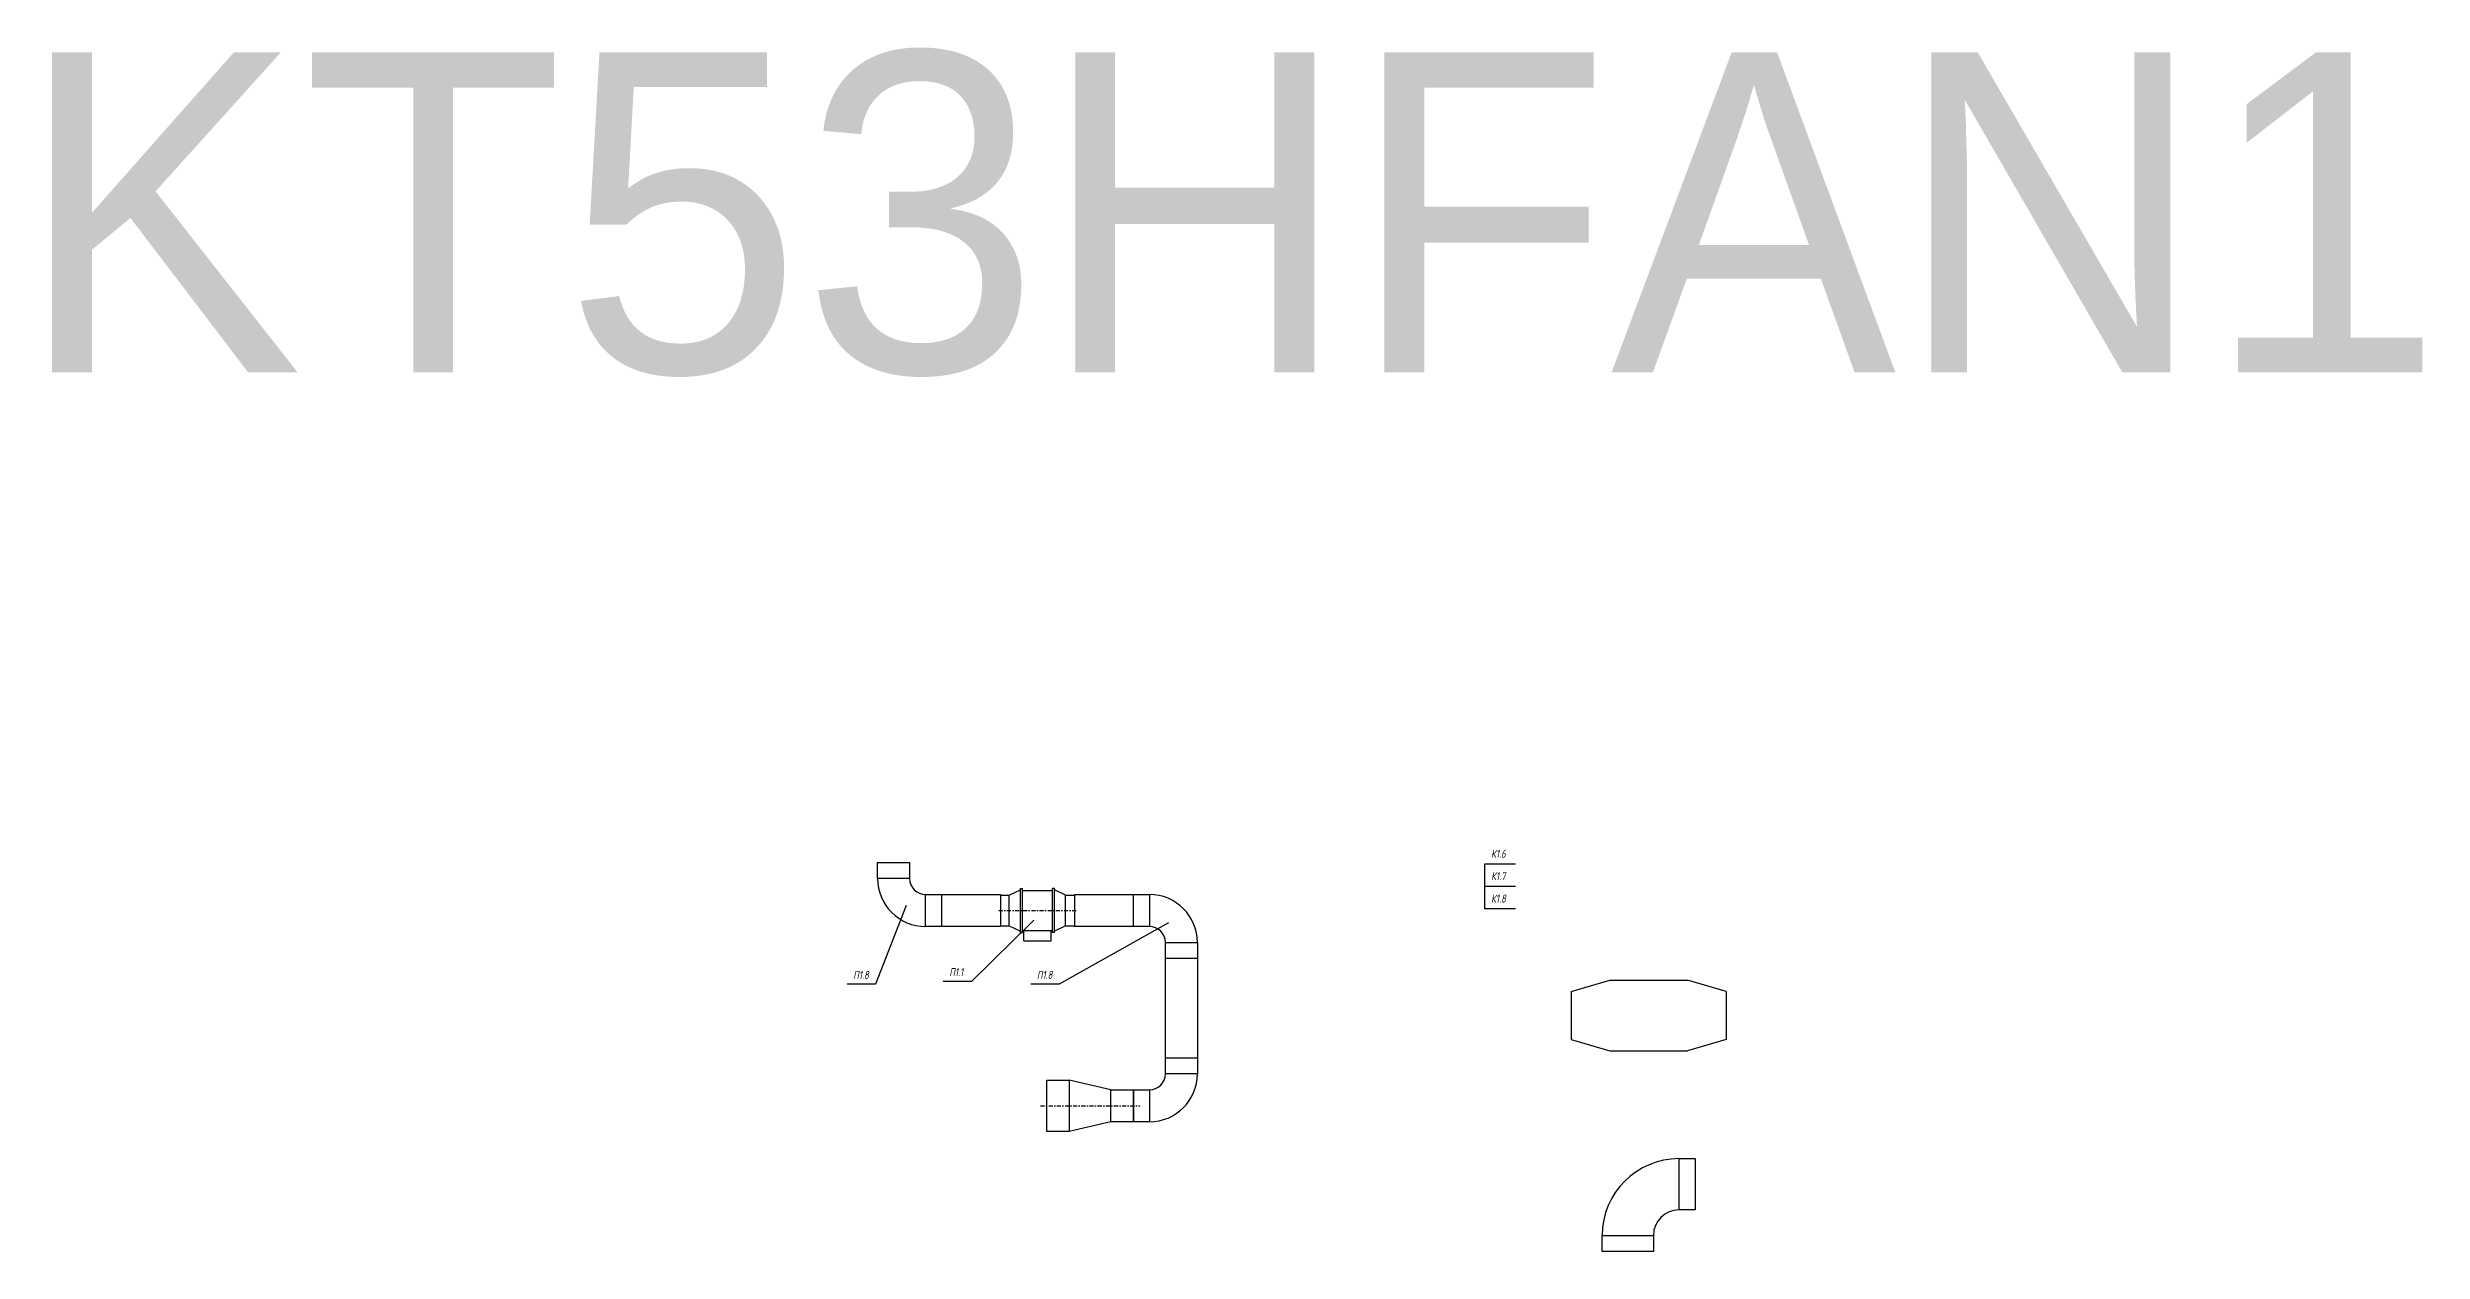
# Model space of a CAD drawing. Header units: millimetres. Extents: x -20430 to 47536, y -37310 to 23105.
# Drawn here: x -13010 to -5591, y -19061 to -15301 of the extents above; entities that cross this region are included whole.
import ezdxf

# ---------------------------------------------------------------- set-up
doc = ezdxf.new("R2010")
doc.units = ezdxf.units.MM
doc.linetypes.add('DASHDOT', pattern=[25.4, 12.7, -6.35, 0, -6.35])
doc.layers.add('02 ОВиК', color=7, linetype='Continuous')
doc.layers.add('100 noprint', color=2, linetype='Continuous', plot=False)
doc.styles.get("Standard").update_dxf_attribs({"font": 'Ubuntu-R.ttf'})
doc.styles.add('ГОСТ-ISOCPEUR', font='isocpeui.ttf', dxfattribs={"width": 0.8})

# ---------------------------------------------------------------- blocks, each defined once
blk = doc.blocks.new('поворот d150 x 90')
at = {"color": 0, "flags": 128}
for points in [[(80, 130), (80, 290), (130, 290), (130, 130)], [(0, 0), (-160, 0), (-160, 50), (0, 50)]]:
    blk.add_lwpolyline(points, close=True, dxfattribs=at)
at = {"color": 0}
for radius in [240, 80]:
    blk.add_arc((80, 50), radius, 90, 180, dxfattribs=at)

msp = doc.modelspace()

# ---------------------------------------------------------------- linework, layer by layer
at = {"layer": '02 ОВиК'}
for p, q in [((-8424, -17851.5), (-8520.9, -17851.5)), ((-8520.9, -17851.5), (-8520.9, -17991.5)), ((-8424, -17921.5), (-8520.9, -17921.5)), ((-8424, -17991.5), (-8520.9, -17991.5))]:
    msp.add_line(p, q, dxfattribs=at)
at = {"layer": '02 ОВиК', "color": 1}
for p, q in [((-10217.2, -17946.2), (-10033.8, -17946.2)), ((-10033.8, -17946.2), (-10033.8, -18046.2)), ((-10033.8, -17948.4), (-10005.8, -17948.4)), ((-10005.8, -17948.4), (-9970.6, -17931.8)), ((-10005.8, -18043.9), (-10005.8, -17948.4)), ((-9970.6, -18064.9), (-9970.6, -17927.4)), ((-9970.6, -17927.4), (-9964.5, -17927.4)), ((-9964.5, -18064.9), (-9964.5, -17927.4)), ((-9964.5, -17933.9), (-9871, -17933.9)), ((-9871, -18064.9), (-9871, -17927.4)), ((-9864.9, -17927.4), (-9871, -17927.4)), ((-9864.9, -18064.9), (-9864.9, -17927.4)), ((-9829.8, -17948.4), (-9864.9, -17931.8)), ((-9829.8, -18043.9), (-9829.8, -17948.4)), ((-9829.8, -18043.9), (-9829.8, -17948.4)), ((-9829.8, -17948.4), (-9801.8, -17948.4)), ((-9801.8, -17946.2), (-9801.8, -18046.2)), ((-9801.8, -17946.2), (-9618.3, -17946.2)), ((-10033.8, -18046.2), (-10217.2, -18046.2)), ((-10033.8, -18043.9), (-10005.8, -18043.9)), ((-10005.8, -18043.9), (-9970.6, -18060.5)), ((-9970.6, -18064.9), (-9964.5, -18064.9)), ((-9964.5, -18058.5), (-9871, -18058.5)), ((-9960.3, -18091.2), (-9960.3, -18058.5)), ((-9960.3, -18091.2), (-9875.2, -18091.2)), ((-9875.2, -18091.2), (-9875.2, -18058.5)), ((-9864.9, -18064.9), (-9871, -18064.9)), ((-9829.8, -18043.9), (-9864.9, -18060.5)), ((-9829.8, -18043.9), (-9801.8, -18043.9)), ((-9618.3, -18046.2), (-9801.8, -18046.2)), ((-9518.3, -18456.2), (-9518.3, -18146.2)), ((-9418.3, -18146.2), (-9418.3, -18456.2)), ((-9688.3, -18556.2), (-9818.3, -18526.2)), ((-9688.3, -18656.2), (-9818.3, -18686.2))]:
    msp.add_line(p, q, dxfattribs=at)
at = {"layer": '02 ОВиК', "color": 1, "linetype": 'DASHDOT'}
for p, q in [((-10038.8, -17996.2), (-9796.8, -17996.2)), ((-9908.3, -18606.2), (-9598.3, -18606.2))]:
    msp.add_line(p, q, dxfattribs=at)
at = {"layer": '02 ОВиК', "color": 1, "flags": 128}
for points in [[(-10317.2, -17846.2), (-10317.2, -17896.2), (-10417.2, -17896.2), (-10417.2, -17846.2)], [(-10267.2, -17946.2), (-10217.2, -17946.2), (-10217.2, -18046.2), (-10267.2, -18046.2)], [(-9568.3, -18046.2), (-9618.3, -18046.2), (-9618.3, -17946.2), (-9568.3, -17946.2)], [(-9518.3, -18146.2), (-9518.3, -18096.2), (-9418.3, -18096.2), (-9418.3, -18146.2)], [(-9518.3, -18506.2), (-9518.3, -18456.2), (-9418.3, -18456.2), (-9418.3, -18506.2)], [(-9818.3, -18526.2), (-9818.3, -18686.2), (-9888.3, -18686.2), (-9888.3, -18526.2)], [(-9618.3, -18556.2), (-9618.3, -18656.2), (-9688.3, -18656.2), (-9688.3, -18556.2)], [(-9618.3, -18556.2), (-9568.3, -18556.2), (-9568.3, -18656.2), (-9618.3, -18656.2)]]:
    msp.add_lwpolyline(points, close=True, dxfattribs=at)
at = {"layer": '02 ОВиК'}
for points in [[(-10327.7, -17980.8), (-10423.8, -18226.6), (-10512.6, -18226.6)], [(-9929, -18026.5), (-10123.7, -18217.8), (-10212.5, -18217.8)], [(-9508.5, -18034.4), (-9850.1, -18226.6), (-9938.9, -18226.6)]]:
    msp.add_lwpolyline(points, dxfattribs=at)
at = {"layer": '02 ОВиК', "color": 1}
for centre, radius, start, end in [((-10267.2, -17896.2), 150, 180, 270), ((-10267.2, -17896.2), 50, 180, 270), ((-9568.3, -18096.2), 150, 0, 90), ((-9568.3, -18096.2), 50, 0, 90), ((-9568.3, -18506.2), 50, 270, 0), ((-9568.3, -18506.2), 150, 270, 0)]:
    msp.add_arc(centre, radius, start, end, dxfattribs=at)
at = {"layer": '100 noprint', "lineweight": -2}
for p, q in [((-8250.5, -18249.1), (-8129.9, -18213.6)), ((-8250.5, -18249.1), (-8250.5, -18399.1)), ((-8129.9, -18213.6), (-7887, -18213.6)), ((-7766.5, -18249.1), (-7887, -18213.6)), ((-7766.5, -18249.1), (-7766.5, -18399.1)), ((-8250.5, -18399.1), (-8129.9, -18434.6)), ((-7766.5, -18399.1), (-7887, -18434.6)), ((-8129.9, -18434.6), (-7887, -18434.6))]:
    msp.add_line(p, q, dxfattribs=at)

# ---------------------------------------------------------------- block references
at = {"layer": '02 ОВиК', "color": 1}
msp.add_blockref('поворот d150 x 90', (-7993.6, -19061.2), dxfattribs=at)

# ---------------------------------------------------------------- texts
at = {"layer": '02 ОВиК', "linetype": 'Continuous', "lineweight": 35, "style": 'ГОСТ-ISOCPEUR', "width": 0.8}
for s, p in [('К1.6', (-8500.9, -17831.5)), ('К1.7', (-8500.9, -17901.5)), ('К1.8', (-8500.9, -17971.5)), ('П1.1', (-10193.4, -18201.2)), ('П1.8', (-10493.5, -18209.9)), ('П1.8', (-9919.8, -18209.9))]:
    msp.add_text(s, height=25, dxfattribs=at).set_placement(p)
at = {"layer": '100 noprint'}
msp.add_text('Kentatsu KSKT53HFAN1', height=1000, dxfattribs=at).set_placement((-20539.6, -16315.7))

doc.saveas('drawing.dxf')
